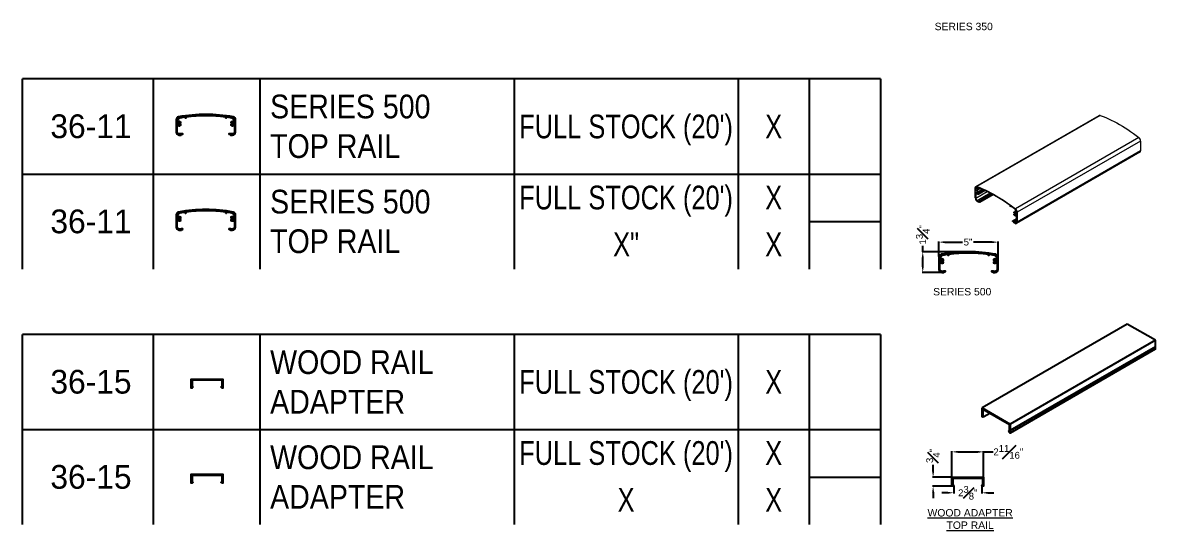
# Model space of a CAD drawing. Header units: inches. Extents: x -333 to 1223, y -450 to 45.
# Drawn here: x 85.8 to 181.2, y -180.9 to -138.2 of the extents above; entities that cross this region are included whole.
import ezdxf
from ezdxf.enums import TextEntityAlignment as Align

# ---------------------------------------------------------------- set-up
doc = ezdxf.new("R2010")
doc.units = ezdxf.units.IN
doc.header["$MEASUREMENT"] = 0
doc.layers.get('Defpoints').update_dxf_attribs({"color": 85})
for name, color, linetype in [('Detail', 251, 'Continuous'), ('Dims', 1, 'Continuous'), ('Lite', 9, 'Continuous'), ('NOTES', 7, 'Continuous'), ('PL', 252, 'Continuous')]:
    doc.layers.add(name, color=color, linetype=linetype)
doc.styles.add('Schedule', font='GOTHIC.TTF', dxfattribs={"width": 0.9})
doc.styles.add('SM0', font='arial.ttf', dxfattribs={"height": 0.575})
doc.styles.get("Standard").update_dxf_attribs({"font": 'arial.ttf'})
doc.styles.add('style-sm', font='arial.ttf', dxfattribs={"height": 0.25})
doc.dimstyles.new('Arch-sm', dxfattribs={"dimtxt": 0.25, "dimasz": 0.25, "dimexe": 0.0625, "dimexo": 0.0625, "dimgap": 0.125, "dimtad": 0, "dimdec": 4, "dimzin": 0, "dimdsep": 46, "dimlunit": 4, "dimtxsty": 'style-sm', "dimcen": 0.09, "dimclrd": 256, "dimclre": 256, "dimclrt": 7, "dimadec": 1, "dimazin": 1, "dimtfac": 1, "dimtdec": 4, "dimtofl": 0, "dimtmove": 0, "dimatfit": 3, "dimfxl": 0.18, "dimfrac": 1, "dimtolj": 1, "dimtzin": 0, "dimlwd": -1, "dimlwe": -1, "dimarcsym": 0})

# ---------------------------------------------------------------- blocks, each defined once
blk = doc.blocks.new('*D39')
at = {"layer": 'Defpoints', "color": 0, "transparency": 16777216}
for p in [(164.049, -174.333), (164.049, -176.473), (166.726, -176.473)]:
    blk.add_point(p, dxfattribs=at)
at = {"layer": 'Dims', "transparency": 16777216}
for p, q in [((164.049, -176.411), (164.049, -174.271)), ((164.549, -174.333), (166.226, -174.333)), ((166.726, -176.411), (166.726, -174.271)), ((166.726, -174.333), (167.514, -174.333))]:
    blk.add_line(p, q, dxfattribs=at)
for points in [[(164.549, -174.25), (164.549, -174.417), (164.049, -174.333)], [(166.226, -174.25), (166.226, -174.417), (166.726, -174.333)]]:
    blk.add_solid(points, dxfattribs=at)
at = {"layer": 'Dims', "color": 7, "transparency": 16777216, "insert": (168.803, -174.333), "char_height": 0.575, "attachment_point": 5, "style": 'SM0'}
blk.add_mtext('\\A1;2{\\H1.000000x;\\S11#16;}"', dxfattribs=at)
blk = doc.blocks.new('*D40')
at = {"layer": 'Defpoints', "color": 0, "transparency": 16777216}
for p in [(164.2, -177.143), (166.575, -177.143), (166.575, -177.781)]:
    blk.add_point(p, dxfattribs=at)
at = {"layer": 'Dims', "transparency": 16777216}
for p, q in [((164.2, -177.206), (164.2, -177.844)), ((166.575, -177.206), (166.575, -177.844)), ((163.7, -177.781), (163.2, -177.781)), ((167.075, -177.781), (167.575, -177.781))]:
    blk.add_line(p, q, dxfattribs=at)
for points in [[(163.7, -177.698), (163.7, -177.864), (164.2, -177.781)], [(167.075, -177.698), (167.075, -177.864), (166.575, -177.781)]]:
    blk.add_solid(points, dxfattribs=at)
at = {"layer": 'Dims', "color": 7, "transparency": 16777216, "insert": (165.388, -177.781), "char_height": 0.575, "attachment_point": 5, "style": 'SM0'}
blk.add_mtext('\\A1;2{\\H1.000000x;\\S3#8;}"', dxfattribs=at)
blk = doc.blocks.new('*D41')
at = {"layer": 'Defpoints', "color": 0, "transparency": 16777216}
for p in [(162.468, -176.473), (164.049, -176.473), (164.049, -177.231)]:
    blk.add_point(p, dxfattribs=at)
at = {"layer": 'Dims', "transparency": 16777216}
for p, q in [((162.468, -175.973), (162.468, -175.434)), ((163.987, -176.473), (162.406, -176.473)), ((163.987, -177.231), (162.406, -177.231)), ((162.468, -177.731), (162.468, -178.231))]:
    blk.add_line(p, q, dxfattribs=at)
for points in [[(162.385, -175.973), (162.552, -175.973), (162.468, -176.473)], [(162.385, -177.731), (162.552, -177.731), (162.468, -177.231)]]:
    blk.add_solid(points, dxfattribs=at)
at = {"layer": 'Dims', "color": 7, "transparency": 16777216, "insert": (162.468, -174.683), "char_height": 0.575, "attachment_point": 5, "rotation": 90, "style": 'SM0'}
blk.add_mtext('\\A1;{\\H1.000000x;\\S3#4;}"', dxfattribs=at)
blk = doc.blocks.new('*D117')
at = {"layer": 'Defpoints', "color": 0, "transparency": 16777216}
for p in [(167.95, -156.664), (162.95, -157.938), (167.95, -157.938)]:
    blk.add_point(p, dxfattribs=at)
at = {"layer": 'Dims', "transparency": 16777216}
for p, q in [((162.95, -157.875), (162.95, -156.602)), ((163.45, -156.664), (164.954, -156.664)), ((167.45, -156.664), (165.864, -156.664)), ((167.95, -157.875), (167.95, -156.602))]:
    blk.add_line(p, q, dxfattribs=at)
for points in [[(163.45, -156.581), (163.45, -156.748), (162.95, -156.664)], [(167.45, -156.581), (167.45, -156.748), (167.95, -156.664)]]:
    blk.add_solid(points, dxfattribs=at)
at = {"layer": 'Dims', "color": 7, "transparency": 16777216, "insert": (165.409, -156.664), "char_height": 0.575, "attachment_point": 5, "style": 'SM0'}
blk.add_mtext('\\A1;5"', dxfattribs=at)
blk = doc.blocks.new('*D118')
at = {"layer": 'Defpoints', "color": 0, "transparency": 16777216}
for p in [(165.45, -157.482), (161.595, -159.217), (163.2, -159.217)]:
    blk.add_point(p, dxfattribs=at)
at = {"layer": 'Dims', "transparency": 16777216}
for p, q in [((161.595, -157.482), (161.595, -156.982)), ((165.388, -157.482), (161.533, -157.482)), ((161.595, -158.717), (161.595, -157.982)), ((163.138, -159.217), (161.533, -159.217))]:
    blk.add_line(p, q, dxfattribs=at)
for points in [[(161.512, -157.982), (161.678, -157.982), (161.595, -157.482)], [(161.512, -158.717), (161.678, -158.717), (161.595, -159.217)]]:
    blk.add_solid(points, dxfattribs=at)
at = {"layer": 'Dims', "color": 7, "transparency": 16777216, "insert": (161.595, -156.051), "char_height": 0.575, "attachment_point": 5, "rotation": 90, "style": 'SM0'}
blk.add_mtext('\\A1;1{\\H1.000000x;\\S3#4;}"', dxfattribs=at)
blk = doc.blocks.new('S500TR')
at = {"layer": 'Detail', "linetype": 'Continuous', "lineweight": 0}
for p, q in [((-1.706, 0.768), (8.665, 6.755)), ((8.77, 6.765), (-1.623, 0.765)), ((12.016, 4.891), (1.623, -1.109)), ((12.16, 4.606), (1.768, -1.393)), ((12.16, 4.607), (12.16, 3.767)), ((12.107, 3.655), (1.715, -2.345)), ((12.16, 3.767), (1.768, -2.233)), ((-1.768, -0.192), (-1.768, 0.648)), ((-1.696, 0.622), (-1.707, 0.616)), ((-1.707, 0.616), (-1.707, 0.436)), ((-1.404, 0.611), (-1.707, 0.436)), ((-0.749, 0.326), (-1.707, -0.227)), ((-1.696, 0.262), (-1.707, 0.256)), ((-1.707, 0.256), (-1.707, -0.227)), ((-1.645, 0.592), (-1.696, 0.622)), ((-1.378, 0.601), (-1.696, 0.418)), ((-1.696, 0.418), (-1.694, 0.416)), ((-1.694, 0.261), (-1.696, 0.262)), ((-1.375, 0.6), (-1.694, 0.416)), ((-1.669, 0.429), (-1.374, 0.599)), ((-1.524, 0.657), (-1.638, 0.592)), ((-1.624, 0.694), (-1.635, 0.688)), ((-1.635, 0.688), (-1.635, 0.598)), ((-1.529, 0.659), (-1.635, 0.598)), ((-0.5, 0.202), (-1.591, -0.428)), ((-1.054, 0.466), (-1.534, 0.189)), ((-1.236, 0.482), (-1.494, 0.333)), ((-1.195, 0.453), (-1.492, 0.281)), ((-0.957, 0.422), (-1.492, 0.113)), ((-1.478, -0.474), (-0.398, 0.149)), ((-0.395, 0.148), (-1.473, -0.475)), ((-0.306, 0.1), (-1.388, -0.524)), ((-0.262, 0.076), (-1.375, -0.566)), ((-1.237, 0.49), (-1.237, 0.53)), ((-1.187, 0.449), (-1.227, 0.471)), ((-1.108, 0.489), (-1.18, 0.448)), ((-1.166, 0.514), (-1.177, 0.508)), ((-1.177, 0.508), (-1.177, 0.455)), ((-1.113, 0.491), (-1.177, 0.455)), ((-1.591, -0.428), (-1.487, -0.488)), ((-1.47, -0.568), (-1.591, -0.498)), ((-1.48, -0.484), (-1.487, -0.488)), ((-1.48, -0.484), (-1.48, -0.479)), ((-1.473, -0.475), (-1.388, -0.524)), ((-1.452, -0.528), (-1.468, -0.537)), ((-1.468, -0.537), (-1.461, -0.555)), ((-1.422, -0.545), (-1.463, -0.569)), ((-1.433, -0.539), (-1.461, -0.555)), ((-1.388, -0.565), (-1.459, -0.524)), ((1.177, -0.904), (1.177, -0.851)), ((1.227, -0.945), (1.187, -0.922)), ((1.282, -0.918), (1.234, -0.946)), ((1.248, -0.893), (1.237, -0.899)), ((1.237, -0.899), (1.237, -0.939)), ((1.278, -0.915), (1.237, -0.939)), ((1.492, -1.392), (1.643, -1.305)), ((1.492, -1.56), (1.605, -1.495)), ((1.643, -1.305), (1.494, -1.391)), ((1.629, -1.528), (1.534, -1.583)), ((1.632, -1.225), (1.635, -1.223)), ((1.632, -1.241), (1.635, -1.24)), ((1.635, -1.225), (1.635, -1.2)), ((1.635, -1.241), (1.635, -1.233)), ((1.635, -1.289), (1.635, -1.249)), ((1.696, -1.337), (1.645, -1.308)), ((1.697, -1.692), (1.669, -1.708)), ((1.707, -1.524), (1.687, -1.535)), ((1.691, -1.69), (1.687, -1.692)), ((1.707, -1.54), (1.707, -1.355)), ((1.707, -2.198), (1.707, -1.71)), ((1.768, -1.393), (1.768, -2.233)), ((1.375, -2.125), (1.707, -1.934)), ((1.707, -1.942), (1.388, -2.126)), ((1.388, -2.126), (1.473, -2.176)), ((1.459, -2.208), (1.388, -2.167)), ((1.461, -2.242), (1.468, -2.232)), ((1.591, -2.335), (1.47, -2.265)), ((1.707, -2.041), (1.473, -2.176)), ((1.707, -2.057), (1.48, -2.188)), ((1.707, -2.062), (1.48, -2.193)), ((1.48, -2.188), (1.48, -2.193)), ((1.707, -2.078), (1.487, -2.205)), ((1.487, -2.205), (1.591, -2.265)), ((1.707, -2.198), (1.591, -2.265))]:
    blk.add_line(p, q, dxfattribs=at)
at = {"layer": 'Detail', "linetype": 'Continuous', "lineweight": 0, "flags": 128}
for points in [[(8.665, 6.755), (8.687, 6.768), (8.712, 6.774), (8.74, 6.773), (8.769, 6.765)], [(8.769, 6.765), (8.999, 6.678), (9.23, 6.583), (9.461, 6.481), (9.694, 6.372), (9.926, 6.255), (10.159, 6.131), (10.392, 6), (10.625, 5.862), (10.858, 5.717), (11.091, 5.565), (11.323, 5.406), (11.555, 5.241), (11.786, 5.069), (12.015, 4.891)], [(-1.768, 0.648), (-1.765, 0.682), (-1.757, 0.711), (-1.744, 0.736), (-1.727, 0.756), (-1.706, 0.768), (-1.68, 0.774), (-1.653, 0.773), (-1.623, 0.765)], [(-1.685, 0.416), (-1.667, 0.43), (-1.646, 0.437), (-1.621, 0.436), (-1.595, 0.428), (-1.567, 0.413), (-1.541, 0.391), (-1.516, 0.364), (-1.494, 0.333)], [(-1.494, 0.113), (-1.516, 0.107), (-1.541, 0.109), (-1.567, 0.118), (-1.595, 0.134), (-1.621, 0.157), (-1.646, 0.185), (-1.667, 0.216), (-1.685, 0.25)], [(-1.534, 0.304), (-1.551, 0.327), (-1.571, 0.345), (-1.592, 0.356), (-1.611, 0.359), (-1.627, 0.354), (-1.639, 0.341), (-1.645, 0.322), (-1.645, 0.299), (-1.639, 0.272), (-1.627, 0.246), (-1.611, 0.222), (-1.592, 0.203), (-1.571, 0.191), (-1.551, 0.186), (-1.534, 0.189)], [(-1.623, 0.765), (-1.393, 0.678), (-1.163, 0.583), (-0.931, 0.481), (-0.699, 0.372), (-0.466, 0.255), (-0.233, 0.131), (0, 0), (0.233, -0.138), (0.466, -0.283), (0.699, -0.435), (0.931, -0.594), (1.163, -0.759), (1.393, -0.931), (1.623, -1.109)], [(-1.494, 0.333), (-1.486, 0.318), (-1.484, 0.303), (-1.485, 0.29), (-1.491, 0.282), (-1.501, 0.279), (-1.512, 0.283), (-1.524, 0.291), (-1.534, 0.304)], [(-1.534, 0.189), (-1.524, 0.19), (-1.512, 0.185), (-1.501, 0.175), (-1.491, 0.161), (-1.485, 0.146), (-1.484, 0.131), (-1.486, 0.12), (-1.494, 0.113)], [(-1.388, -0.524), (-1.381, -0.53), (-1.375, -0.537), (-1.371, -0.546), (-1.37, -0.555), (-1.371, -0.562), (-1.375, -0.566), (-1.381, -0.567), (-1.388, -0.565)], [(1.534, -1.467), (1.524, -1.468), (1.512, -1.463), (1.501, -1.453), (1.491, -1.44), (1.485, -1.424), (1.484, -1.41), (1.486, -1.398), (1.494, -1.391)], [(1.494, -1.612), (1.486, -1.597), (1.484, -1.582), (1.485, -1.569), (1.491, -1.561), (1.501, -1.558), (1.512, -1.561), (1.524, -1.57), (1.534, -1.583)], [(1.494, -1.391), (1.516, -1.386), (1.542, -1.388), (1.569, -1.398), (1.597, -1.415), (1.624, -1.438), (1.649, -1.467), (1.67, -1.5), (1.687, -1.535)], [(1.687, -1.692), (1.67, -1.707), (1.649, -1.715), (1.624, -1.715), (1.597, -1.708), (1.569, -1.692), (1.542, -1.671), (1.516, -1.643), (1.494, -1.612)], [(1.534, -1.583), (1.551, -1.606), (1.571, -1.623), (1.592, -1.634), (1.611, -1.638), (1.627, -1.633), (1.639, -1.62), (1.645, -1.601), (1.645, -1.577), (1.639, -1.551), (1.627, -1.525), (1.611, -1.501), (1.592, -1.482), (1.571, -1.469), (1.551, -1.464), (1.534, -1.467)], [(1.687, -1.535), (1.69, -1.539), (1.693, -1.543), (1.696, -1.546), (1.699, -1.547), (1.702, -1.547), (1.705, -1.546), (1.706, -1.543), (1.707, -1.54)], [(1.707, -1.71), (1.706, -1.706), (1.705, -1.701), (1.702, -1.697), (1.699, -1.694), (1.696, -1.691), (1.693, -1.69), (1.69, -1.69), (1.687, -1.692)], [(1.388, -2.167), (1.381, -2.162), (1.375, -2.154), (1.371, -2.145), (1.37, -2.137), (1.371, -2.13), (1.375, -2.125), (1.381, -2.124), (1.388, -2.126)]]:
    blk.add_lwpolyline(points, dxfattribs=at)
at = {"layer": 'Detail', "linetype": 'Continuous', "lineweight": 0}
for centre, radius, start, end in [((11.769, 4.587), 0.391, 2.9131, 51.02722), ((12.052, 3.749), 0.109, 299.99462, 9.21404), ((-1.7, 0.617), 0.00655, 50.79672, 189.21404), ((-1.684, 0.437), 0.0231, 182.60548, 237.39452), ((-1.7, 0.257), 0.00655, 50.79672, 189.21404), ((-1.689, 0.421), 0.00679, 231.66961, 312.3275), ((-1.706, 0.242), 0.0227, 22.58691, 57.52129), ((-1.641, 0.597), 0.00655, 230.79672, 9.21404), ((-1.629, 0.689), 0.00633, 67.3475, 190.86431), ((-4.724, -7.86), 9.099, 67.54863, 70.09225), ((-1.26, 0.529), 0.0224, 2.0679, 62.61505), ((-1.214, 0.491), 0.0231, 182.60548, 237.39452), ((-1.183, 0.454), 0.00655, 230.79672, 9.21404), ((-1.17, 0.509), 0.00637, 62.49298, 190.58368), ((-5.858, -10.307), 11.795, 53.44017, 66.56521), ((-1.384, -0.175), 0.384, 182.60548, 237.39452), ((-1.455, -0.216), 0.252, 182.60548, 237.39452), ((-1.485, -0.484), 0.00437, 230.79672, 9.21404), ((-1.476, -0.478), 0.00437, 50.79672, 189.21404), ((-1.462, -0.531), 0.00807, 62.92352, 226.87513), ((-1.466, -0.561), 0.00807, 242.92352, 46.87513), ((1.153, -0.852), 0.0234, 2.86607, 52.76127), ((1.2, -0.903), 0.0231, 182.60548, 237.39452), ((1.231, -0.94), 0.00655, 230.79672, 9.21404), ((1.244, -0.898), 0.00685, 39.22411, 186.80124), ((-7.549, -12.754), 14.768, 51.58691, 53.42865), ((1.377, -1.413), 0.391, 2.9131, 51.02722), ((1.611, -1.201), 0.0235, 2.91415, 50.97238), ((1.635, -1.229), 0.00408, 90.00433, 269.99567), ((1.635, -1.245), 0.00408, 90.00433, 269.99567), ((1.658, -1.288), 0.0231, 182.60548, 237.39452), ((1.684, -1.356), 0.0231, 2.60548, 57.39452), ((1.449, -2.225), 0.0198, 341.22156, 61.18981), ((1.48, -2.248), 0.0198, 161.22156, 241.18981), ((1.465, -2.189), 0.0154, 2.60548, 57.39452), ((1.496, -2.192), 0.0154, 182.60548, 237.39452), ((1.636, -2.209), 0.0716, 230.79672, 9.21404), ((1.66, -2.251), 0.109, 230.79672, 9.21404)]:
    blk.add_arc(centre, radius, start, end, dxfattribs=at)
blk = doc.blocks.new('WOOD RAIL ADAPTER')
at = {"layer": 'Detail', "linetype": 'Continuous', "extrusion": (8.32667e-17, 0.816497, 0.57735)}
for p, q in [((11.04, 7.74), (-1.183, 0.683)), ((13.406, 6.374), (11.04, 7.74)), ((13.406, 6.374), (1.183, -0.683)), ((13.406, 5.83), (1.183, -1.227)), ((13.406, 5.799), (1.183, -1.258)), ((13.406, 5.799), (13.393, 5.822)), ((13.406, 5.83), (13.406, 6.374)), ((13.406, 5.619), (13.406, 5.799)), ((13.403, 5.613), (1.18, -1.444)), ((-1.183, 0.683), (1.183, -0.683)), ((-1.183, 0.139), (-1.183, 0.683)), ((-1.17, 0.116), (-1.183, 0.139)), ((-1.183, 0.108), (-1.17, 0.116)), ((-1.183, -0.072), (-1.183, 0.108)), ((-1.128, 0.549), (-1.128, 0.01)), ((1.128, -0.753), (-1.128, 0.549)), ((-0.538, 0.209), (-1.052, -0.088)), ((-1.125, -0.116), (-1.174, -0.088)), ((-1.133, -0.063), (-1.117, -0.105)), ((-1.067, -0.086), (-1.126, -0.052)), ((-1.119, -0.005), (-1.067, -0.035)), ((-1.066, -0.087), (-1.118, -0.117)), ((-1.045, -0.073), (-1.045, -0.073)), ((1.128, -1.292), (1.128, -0.753)), ((1.183, -0.683), (1.183, -1.227)), ((1.045, -1.28), (1.045, -1.28)), ((1.128, -1.222), (1.052, -1.266)), ((1.067, -1.267), (1.119, -1.297)), ((1.126, -1.352), (1.067, -1.318)), ((1.117, -1.395), (1.133, -1.372)), ((1.174, -1.443), (1.125, -1.415)), ((1.183, -1.227), (1.17, -1.235)), ((1.17, -1.235), (1.183, -1.258)), ((1.183, -1.258), (1.183, -1.438))]:
    blk.add_line(p, q, dxfattribs=at)
at = {"layer": 'Detail', "linetype": 'Continuous', "extrusion": (5.08496e-16, 2.29482e-16, -1)}
for centre, major_axis, start_param, end_param in [((13.397, 5.624), (0.0063, -0.0108), 5.497787, 6.283185), ((1.174, -1.433), (-0.0063, 0.0108), 2.356194, 3.926991)]:
    blk.add_ellipse(centre, major_axis=major_axis, ratio=0.57735, start_param=start_param, end_param=end_param, dxfattribs=at)
at = {"layer": 'Detail', "linetype": 'Continuous', "extrusion": (5.12215e-16, 1.6753e-16, -1)}
blk.add_ellipse((-1.119, 0.005), major_axis=(-0.0062, 0.0108), ratio=0.57735, start_param=3.926991, end_param=5.497787, dxfattribs=at)
at = {"layer": 'Detail', "linetype": 'Continuous', "extrusion": (4.43822e-16, 6.39446e-17, -1)}
blk.add_ellipse((-1.174, -0.077), major_axis=(-0.0062, 0.0108), ratio=0.57735, start_param=3.926991, end_param=5.497787, dxfattribs=at)
at = {"layer": 'Detail', "linetype": 'Continuous', "extrusion": (3.77155e-16, 3.45948e-16, -1)}
blk.add_ellipse((-1.126, -0.062), major_axis=(-0.0063, 0.0108), ratio=0.57735, start_param=-1.308997, end_param=0.785398, dxfattribs=at)
at = {"layer": 'Detail', "linetype": 'Continuous', "extrusion": (6.28681e-16, 2.98871e-16, -1)}
blk.add_ellipse((-1.125, -0.106), major_axis=(-0.0063, 0.0108), ratio=0.57735, start_param=1.832596, end_param=3.926991, dxfattribs=at)
at = {"layer": 'Detail', "linetype": 'Continuous', "extrusion": (4.60422e-16, 2.01726e-16, -1)}
for centre, start_param, end_param in [((-1.067, -0.06), 0.785398, 2.356194), ((1.067, -1.293), 3.926991, 5.497787)]:
    blk.add_ellipse(centre, major_axis=(-0.0156, 0.027), ratio=0.57735, start_param=start_param, end_param=end_param, dxfattribs=at)
at = {"layer": 'Detail', "linetype": 'Continuous', "extrusion": (4.88178e-16, 1.53652e-16, -1)}
blk.add_ellipse((-1.067, -0.061), major_axis=(-0.0156, 0.027), ratio=0.57735, start_param=2.356194, end_param=3.926991, dxfattribs=at)
at = {"layer": 'Detail', "linetype": 'Continuous', "extrusion": (4.40104e-16, 1.25896e-16, -1)}
blk.add_ellipse((1.067, -1.293), major_axis=(-0.0156, 0.027), ratio=0.57735, start_param=-0.785398, end_param=0.785398, dxfattribs=at)
at = {"layer": 'Detail', "linetype": 'Continuous', "extrusion": (4.64141e-16, 1.39774e-16, -1)}
blk.add_ellipse((1.125, -1.405), major_axis=(-0.0063, 0.0108), ratio=0.57735, start_param=3.926991, end_param=6.021386, dxfattribs=at)
at = {"layer": 'Detail', "linetype": 'Continuous', "extrusion": (3.328e-16, 2.56241e-16, -1)}
blk.add_ellipse((1.119, -1.287), major_axis=(-0.0062, 0.0108), ratio=0.57735, start_param=2.356194, end_param=3.926991, dxfattribs=at)
at = {"layer": 'Detail', "linetype": 'Continuous', "extrusion": (6.04644e-16, 2.84993e-16, -1)}
blk.add_ellipse((1.126, -1.362), major_axis=(-0.0063, 0.0108), ratio=0.57735, start_param=0.785398, end_param=2.879793, dxfattribs=at)
blk = doc.blocks.new('36-11-BLOCK-1')
for p, q in [((72.27, 0), (0, 0)), ((0, -8.015), (0, 0)), ((10.993, 0), (10.993, -8.015)), ((19.993, 0), (19.993, -8.015)), ((41.402, 0), (41.402, -8.015)), ((60.27, 0), (60.27, -8.015)), ((66.27, 0), (66.27, -8.015)), ((72.27, 0), (72.27, -8.015))]:
    blk.add_line(p, q)
blk.add_lwpolyline([(13.123, -3.358), (13.123, -3.348, 1), (13.123, -3.338), (13.123, -3.333), (13.123, -3.307, -0.361164), (13.135, -3.293, -0.010763), (13.668, -3.205, -0.456262), (13.685, -3.22), (13.685, -3.269, 0.414214), (13.7, -3.284), (13.756, -3.284, 0.414214), (13.771, -3.269), (13.771, -3.204, -0.376045), (13.784, -3.189, -0.066121), (17.086, -3.189, -0.376045), (17.099, -3.204), (17.099, -3.269, 0.414214), (17.114, -3.284), (17.17, -3.284, 0.414214), (17.185, -3.269), (17.185, -3.22, -0.456262), (17.202, -3.205, -0.010763), (17.735, -3.293, -0.361164), (17.747, -3.307), (17.747, -3.417, 0.414214), (17.762, -3.432), (17.834, -3.432, -0.414214), (17.849, -3.447), (17.849, -3.667, -0.414214), (17.834, -3.682), (17.83, -3.682, -0.248677), (17.818, -3.675, 0.454168), (17.547, -3.642, 0.510379), (17.554, -3.711, 0.324171), (17.605, -3.706, -2.237868), (17.605, -3.848, 0.324171), (17.554, -3.843), (17.554, -3.843, 0.510379), (17.547, -3.912, 0.454168), (17.818, -3.879, -0.248677), (17.83, -3.872), (17.834, -3.872, -0.414214), (17.849, -3.887), (17.849, -4.479, -0.414214), (17.685, -4.643), (17.538, -4.643, -0.414214), (17.528, -4.633), (17.528, -4.627, 0.414214), (17.518, -4.617), (17.397, -4.617, 0.414214), (17.372, -4.642), (17.372, -4.642, 0.414214), (17.397, -4.667), (17.498, -4.667, -0.57735), (17.511, -4.69), (17.501, -4.707, 0.57735), (17.514, -4.729), (17.685, -4.729, 0.414214), (17.935, -4.479), (17.935, -3.45, 0.361621), (17.73, -3.204, 0.091673), (13.139, -3.204, 0.361621), (12.935, -3.45), (12.935, -4.479, 0.414214), (13.185, -4.729), (13.356, -4.729, 0.57735), (13.369, -4.707), (13.359, -4.69, -0.57735), (13.372, -4.667), (13.472, -4.667, 0.414214), (13.497, -4.642, 0.414214), (13.472, -4.617), (13.351, -4.617, 0.414214), (13.341, -4.627), (13.341, -4.633, -0.414214), (13.331, -4.643), (13.185, -4.643, -0.414214), (13.021, -4.479), (13.021, -3.881, -0.752735), (13.049, -3.873, 0.464847), (13.323, -3.912, 0.510379), (13.315, -3.843, 0.324171), (13.265, -3.848, -2.237868), (13.265, -3.706, 0.324171), (13.315, -3.711), (13.315, -3.711, 0.510379), (13.323, -3.642, 0.464847), (13.049, -3.681, -0.752735), (13.021, -3.673), (13.021, -3.447, -0.414214), (13.036, -3.432), (13.108, -3.432, 0.414214), (13.123, -3.417), (13.123, -3.373), (13.123, -3.368, 1)], format="xyb", close=True)
at = {"layer": 'NOTES', "style": 'Schedule'}
blk.add_text('36-11', height=2, dxfattribs=at).set_placement((5.755, -3.99), align=Align.MIDDLE_CENTER)
at = {"layer": 'NOTES', "insert": (20.847, -4.007), "char_height": 2, "width": 16.94967, "attachment_point": 4, "style": 'Schedule'}
blk.add_mtext('SERIES 500 TOP RAIL', dxfattribs=at)
at = {"layer": 'NOTES', "style": 'Schedule', "width": 0.8}
for tag, p in [('LEN', (50.836, -4.007)), ('QTY', (63.27, -4.007))]:
    blk.add_attdef(tag, text='', height=2, dxfattribs=at).set_placement(p, align=Align.MIDDLE_CENTER)
blk = doc.blocks.new('36-11-BLOCK-2')
for p, q in [((10.993, 0), (10.993, -8.015)), ((19.993, 0), (19.993, -8.015)), ((41.402, 0), (41.402, -8.015)), ((60.27, 0), (60.27, -8.015)), ((66.27, 0), (66.27, -8.015)), ((66.27, -4.007), (72.27, -4.007))]:
    blk.add_line(p, q)
blk.add_lwpolyline([(0, -8.015), (0, 0), (72.27, 0), (72.27, -8.015)])
blk.add_lwpolyline([(13.123, -3.358), (13.123, -3.348, 1), (13.123, -3.338), (13.123, -3.333), (13.123, -3.307, -0.361164), (13.135, -3.293, -0.010763), (13.668, -3.205, -0.456262), (13.685, -3.22), (13.685, -3.269, 0.414214), (13.7, -3.284), (13.756, -3.284, 0.414214), (13.771, -3.269), (13.771, -3.204, -0.376045), (13.784, -3.189, -0.066121), (17.086, -3.189, -0.376045), (17.099, -3.204), (17.099, -3.269, 0.414214), (17.114, -3.284), (17.17, -3.284, 0.414214), (17.185, -3.269), (17.185, -3.22, -0.456262), (17.202, -3.205, -0.010763), (17.735, -3.293, -0.361164), (17.747, -3.307), (17.747, -3.417, 0.414214), (17.762, -3.432), (17.834, -3.432, -0.414214), (17.849, -3.447), (17.849, -3.667, -0.414214), (17.834, -3.682), (17.83, -3.682, -0.248677), (17.818, -3.675, 0.454168), (17.547, -3.642, 0.510379), (17.554, -3.711, 0.324171), (17.605, -3.706, -2.237868), (17.605, -3.848, 0.324171), (17.554, -3.843), (17.554, -3.843, 0.510379), (17.547, -3.912, 0.454168), (17.818, -3.879, -0.248677), (17.83, -3.872), (17.834, -3.872, -0.414214), (17.849, -3.887), (17.849, -4.479, -0.414214), (17.685, -4.643), (17.538, -4.643, -0.414214), (17.528, -4.633), (17.528, -4.627, 0.414214), (17.518, -4.617), (17.397, -4.617, 0.414214), (17.372, -4.642), (17.372, -4.642, 0.414214), (17.397, -4.667), (17.498, -4.667, -0.57735), (17.511, -4.69), (17.501, -4.707, 0.57735), (17.514, -4.729), (17.685, -4.729, 0.414214), (17.935, -4.479), (17.935, -3.45, 0.361621), (17.73, -3.204, 0.091673), (13.139, -3.204, 0.361621), (12.935, -3.45), (12.935, -4.479, 0.414214), (13.185, -4.729), (13.356, -4.729, 0.57735), (13.369, -4.707), (13.359, -4.69, -0.57735), (13.372, -4.667), (13.472, -4.667, 0.414214), (13.497, -4.642, 0.414214), (13.472, -4.617), (13.351, -4.617, 0.414214), (13.341, -4.627), (13.341, -4.633, -0.414214), (13.331, -4.643), (13.185, -4.643, -0.414214), (13.021, -4.479), (13.021, -3.881, -0.752735), (13.049, -3.873, 0.464847), (13.323, -3.912, 0.510379), (13.315, -3.843, 0.324171), (13.265, -3.848, -2.237868), (13.265, -3.706, 0.324171), (13.315, -3.711), (13.315, -3.711, 0.510379), (13.323, -3.642, 0.464847), (13.049, -3.681, -0.752735), (13.021, -3.673), (13.021, -3.447, -0.414214), (13.036, -3.432), (13.108, -3.432, 0.414214), (13.123, -3.417), (13.123, -3.373), (13.123, -3.368, 1)], format="xyb", close=True)
at = {"layer": 'NOTES', "style": 'Schedule'}
blk.add_text('36-11', height=2, dxfattribs=at).set_placement((5.755, -3.99), align=Align.MIDDLE_CENTER)
at = {"layer": 'NOTES', "insert": (20.847, -4.007), "char_height": 2, "width": 16.94967, "attachment_point": 4, "style": 'Schedule'}
blk.add_mtext('SERIES 500 TOP RAIL', dxfattribs=at)
at = {"layer": 'NOTES', "style": 'Schedule', "width": 0.8}
for tag, p in [('QTY', (63.27, -1.98)), ('LEN', (50.836, -1.98)), ('LEN2', (50.836, -5.925)), ('QTY2', (63.27, -5.925))]:
    blk.add_attdef(tag, text='', height=2, dxfattribs=at).set_placement(p, align=Align.MIDDLE_CENTER)
blk = doc.blocks.new('36-15-BLOCK-1')
for p, q in [((72.27, 0), (0, 0)), ((0, -8.015), (0, 0)), ((10.993, 0), (10.993, -8.015)), ((19.993, 0), (19.993, -8.015)), ((41.402, 0), (41.402, -8.015)), ((60.27, 0), (60.27, -8.015)), ((66.27, 0), (66.27, -8.015)), ((72.27, 0), (72.27, -8.015))]:
    blk.add_line(p, q)
blk.add_lwpolyline([(16.746, -4.467, -1), (16.746, -4.417), (16.796, -4.417), (16.796, -3.862), (14.27, -3.862), (14.27, -4.417), (14.32, -4.417, -1), (14.32, -4.467), (14.258, -4.467, 0.57735), (14.246, -4.487), (14.27, -4.53), (14.194, -4.53), (14.194, -4.313), (14.204, -4.304), (14.194, -4.294), (14.194, -3.772), (16.872, -3.772), (16.872, -4.294), (16.863, -4.304), (16.872, -4.313), (16.872, -4.53), (16.796, -4.53), (16.82, -4.487, 0.57735), (16.808, -4.467)], format="xyb", close=True)
at = {"layer": 'NOTES', "style": 'Schedule'}
blk.add_text('36-15', height=2, dxfattribs=at).set_placement((5.755, -3.99), align=Align.MIDDLE_CENTER)
at = {"layer": 'NOTES', "insert": (20.847, -4.007), "char_height": 2, "width": 16.94967, "attachment_point": 4, "style": 'Schedule'}
blk.add_mtext('WOOD RAIL ADAPTER', dxfattribs=at)
at = {"layer": 'NOTES', "style": 'Schedule', "width": 0.8}
for tag, p in [('LEN', (50.836, -4.007)), ('QTY', (63.27, -4.007))]:
    blk.add_attdef(tag, text='', height=2, dxfattribs=at).set_placement(p, align=Align.MIDDLE_CENTER)
blk = doc.blocks.new('36-15-BLOCK-2')
for p, q in [((10.993, 0), (10.993, -8.015)), ((19.993, 0), (19.993, -8.015)), ((41.402, 0), (41.402, -8.015)), ((60.27, 0), (60.27, -8.015)), ((66.27, 0), (66.27, -8.015)), ((66.27, -4.007), (72.27, -4.007))]:
    blk.add_line(p, q)
blk.add_lwpolyline([(0, -8.015), (0, 0), (72.27, 0), (72.27, -8.015)])
blk.add_lwpolyline([(16.746, -4.467, -1), (16.746, -4.417), (16.796, -4.417), (16.796, -3.862), (14.27, -3.862), (14.27, -4.417), (14.32, -4.417, -1), (14.32, -4.467), (14.258, -4.467, 0.57735), (14.246, -4.487), (14.27, -4.53), (14.194, -4.53), (14.194, -4.313), (14.204, -4.304), (14.194, -4.294), (14.194, -3.772), (16.872, -3.772), (16.872, -4.294), (16.863, -4.304), (16.872, -4.313), (16.872, -4.53), (16.796, -4.53), (16.82, -4.487, 0.57735), (16.808, -4.467)], format="xyb", close=True)
at = {"layer": 'NOTES', "style": 'Schedule'}
blk.add_text('36-15', height=2, dxfattribs=at).set_placement((5.755, -3.99), align=Align.MIDDLE_CENTER)
at = {"layer": 'NOTES', "insert": (20.847, -4.007), "char_height": 2, "width": 16.94967, "attachment_point": 4, "style": 'Schedule'}
blk.add_mtext('WOOD RAIL ADAPTER', dxfattribs=at)
at = {"layer": 'NOTES', "style": 'Schedule', "width": 0.8}
for tag, p in [('QTY', (63.27, -1.98)), ('LEN', (50.836, -1.98)), ('LEN2', (50.836, -5.925)), ('QTY2', (63.27, -5.925))]:
    blk.add_attdef(tag, text='', height=2, dxfattribs=at).set_placement(p, align=Align.MIDDLE_CENTER)

msp = doc.modelspace()

# ---------------------------------------------------------------- linework, layer by layer
at = {"layer": 'Detail'}
for points in [[(163.13825, -157.8459), (163.13825, -157.8359, 1), (163.13825, -157.8259), (163.13825, -157.82079), (163.13825, -157.79505, -0.36116449), (163.1505, -157.7803, -0.01076338), (163.68314, -157.69274, -0.45626191), (163.70025, -157.7076), (163.70025, -157.7566, 0.41421356), (163.71525, -157.7716), (163.77125, -157.7716, 0.41421356), (163.78625, -157.7566), (163.78625, -157.69164, -0.37604489), (163.79927, -157.67677, -0.06612143), (167.10122, -157.67677, -0.37604489), (167.11425, -157.69164), (167.11425, -157.7566, 0.41421356), (167.12925, -157.7716), (167.18525, -157.7716, 0.41421356), (167.20025, -157.7566), (167.20025, -157.7076, -0.45626191), (167.21736, -157.69274, -0.01076338), (167.75, -157.7803, -0.36116449), (167.76225, -157.79505), (167.76225, -157.9046, 0.41421356), (167.77725, -157.9196), (167.84925, -157.9196, -0.41421356), (167.86425, -157.9346), (167.86425, -158.1546, -0.41421356), (167.84925, -158.1696), (167.84547, -158.1696, -0.24867684), (167.83306, -158.16302, 0.45416817), (167.5625, -158.12976, 0.51037946), (167.56969, -158.19904, 0.32417055), (167.61987, -158.19383, -2.23786797), (167.61987, -158.33537, 0.32417055), (167.56969, -158.33017), (167.56969, -158.33017, 0.51037946), (167.5625, -158.39944, 0.45416817), (167.83306, -158.36618, -0.24867684), (167.84547, -158.3596), (167.84925, -158.3596, -0.41421356), (167.86425, -158.3746), (167.86425, -158.9666, -0.41421356), (167.70025, -159.1306), (167.55375, -159.1306, -0.41421356), (167.54375, -159.1206), (167.54375, -159.1146, 0.41421356), (167.53375, -159.1046), (167.41275, -159.1046, 0.41421356), (167.38775, -159.1296), (167.38775, -159.1296, 0.41421356), (167.41275, -159.1546), (167.51308, -159.1546, -0.57735027), (167.52607, -159.1771), (167.51626, -159.1941, 0.57735027), (167.52925, -159.2166), (167.70025, -159.2166, 0.41421356), (167.95025, -158.9666), (167.95025, -157.93787, 0.36162149), (167.7457, -157.69203, 0.09167309), (163.15479, -157.69203, 0.36162149), (162.95025, -157.93787), (162.95025, -158.9666, 0.41421356), (163.20025, -159.2166), (163.37125, -159.2166, 0.57735027), (163.38424, -159.1941), (163.37442, -159.1771, -0.57735027), (163.38741, -159.1546), (163.48775, -159.1546, 0.41421356), (163.51275, -159.1296, 0.41421356), (163.48775, -159.1046), (163.36675, -159.1046, 0.41421356), (163.35675, -159.1146), (163.35675, -159.1206, -0.41421356), (163.34675, -159.1306), (163.20025, -159.1306, -0.41421356), (163.03625, -158.9666), (163.03625, -158.36881, -0.75273522), (163.06395, -158.36084, 0.46484726), (163.338, -158.39944, 0.51037946), (163.33081, -158.33017, 0.32417055), (163.28062, -158.33537, -2.23786797), (163.28062, -158.19383, 0.32417055), (163.33081, -158.19904), (163.33081, -158.19904, 0.51037946), (163.338, -158.12976, 0.46484726), (163.06395, -158.16837, -0.75273522), (163.03625, -158.16039), (163.03625, -157.9346, -0.41421356), (163.05125, -157.9196), (163.12325, -157.9196, 0.41421356), (163.13825, -157.9046), (163.13825, -157.86069), (163.13825, -157.8559, 1)], [(166.60035, -177.16846, -1), (166.60035, -177.11846), (166.65035, -177.11846), (166.65035, -176.56344), (164.12515, -176.56344), (164.12515, -177.11846), (164.17515, -177.11846, -1), (164.17515, -177.16846), (164.1128, -177.16846, 0.57735027), (164.10079, -177.18926), (164.12515, -177.23145), (164.04917, -177.23145), (164.04917, -177.01455), (164.05825, -177.00547), (164.04917, -176.99638), (164.04917, -176.47344), (166.72633, -176.47344), (166.72633, -176.99638), (166.71724, -177.00547), (166.72633, -177.01455), (166.72633, -177.23145), (166.65035, -177.23145), (166.67471, -177.18926, 0.57735027), (166.6627, -177.16846)]]:
    msp.add_lwpolyline(points, format="xyb", close=True, dxfattribs=at)

# ---------------------------------------------------------------- block references
at = {"layer": 'Lite'}
for name, p in [('S500TR', (167.78407, -152.75301)), ('WOOD RAIL ADAPTER', (167.78407, -171.30395))]:
    msp.add_blockref(name, p, dxfattribs=at)
at = {"layer": 'PL'}
ref = msp.add_blockref('36-11-BLOCK-1', (85.76612, -142.91251), dxfattribs=at)
ref.add_attrib('W', 'X', dxfattribs={"layer": 'NOTES', "height": 2, "style": 'Schedule', "width": 0.8}).set_placement((149.03606, -146.91978), align=Align.MIDDLE_CENTER)
ref.add_attrib('X', "FULL STOCK (20')", dxfattribs={"layer": 'NOTES', "height": 2, "style": 'Schedule', "width": 0.8}).set_placement((136.60224, -146.91978), align=Align.MIDDLE_CENTER)
ref = msp.add_blockref('36-11-BLOCK-2', (85.76612, -150.92705), dxfattribs=at)
ref.add_attrib('X', "FULL STOCK (20')", dxfattribs={"layer": 'NOTES', "height": 2, "style": 'Schedule', "width": 0.8}).set_placement((136.60224, -152.90665), align=Align.MIDDLE_CENTER)
ref.add_attrib('W', 'X', dxfattribs={"layer": 'NOTES', "height": 2, "style": 'Schedule', "width": 0.8}).set_placement((149.03606, -152.90665), align=Align.MIDDLE_CENTER)
ref.add_attrib('Z', 'X"', dxfattribs={"layer": 'NOTES', "height": 2, "style": 'Schedule', "width": 0.8}).set_placement((136.60224, -156.85164), align=Align.MIDDLE_CENTER)
ref.add_attrib('Y', 'X', dxfattribs={"layer": 'NOTES', "height": 2, "style": 'Schedule', "width": 0.8}).set_placement((149.03606, -156.85164), align=Align.MIDDLE_CENTER)
for name, p, values in [('36-15-BLOCK-1', (85.76612, -164.43517), {'LEN': "FULL STOCK (20')", 'QTY': 'X'}), ('36-15-BLOCK-2', (85.76612, -172.44972), {'LEN': "FULL STOCK (20')", 'QTY': 'X', 'LEN2': 'X', 'QTY2': 'X'})]:
    msp.add_blockref(name, p, dxfattribs=at).add_auto_attribs(values)

# ---------------------------------------------------------------- texts
at = {"layer": 'Dims', "lineweight": 0, "ltscale": 4, "char_height": 0.625, "width": 9.2876192, "attachment_point": 5}
for s, insert in [('SERIES 350', (165.04847, -138.5018)), ('SERIES 500', (164.9192, -160.84461)), ('{\\LWOOD ADAPTER\\PTOP RAIL}', (165.58771, -179.99086))]:
    msp.add_mtext(s, dxfattribs=dict(at, insert=insert))

# ---------------------------------------------------------------- dimensions: what is measured, and where the dimension line sits
at = {"layer": 'Dims'}
for base, p1, p2, picture, middle in [((161.59511, -159.2166), (165.45025, -157.4816), (163.20025, -159.2166), '*D118', (161.59511, -156.05104)), ((162.46849, -176.47344), (164.04917, -177.23145), (164.04917, -176.47344), '*D41', (162.46849, -174.68323))]:
    dim = msp.add_linear_dim(base=base, p1=p1, p2=p2, angle=90, dimstyle='Arch-sm', override={"dimtxt": 0.625, "dimasz": 0.5, "dimtxsty": 'SM0'}, dxfattribs=at)
    dim.commit()
    dim.dimension.update_dxf_attribs({"geometry": picture, "text_midpoint": middle, "dimtype": 160})
for base, p1, p2, picture, middle in [((167.95025, -156.66438), (162.95025, -157.93787), (167.95025, -157.93787), '*D117', (165.409, -156.66438)), ((164.04917, -174.33322), (166.72633, -176.47344), (164.04917, -176.47344), '*D39', (168.80334, -174.33322))]:
    dim = msp.add_linear_dim(base=base, p1=p1, p2=p2, dimstyle='Arch-sm', override={"dimtxt": 0.625, "dimasz": 0.5, "dimtxsty": 'SM0'}, dxfattribs=at)
    dim.commit()
    dim.dimension.update_dxf_attribs({"geometry": picture, "text_midpoint": middle, "dimtype": 160})
dim = msp.add_linear_dim(base=(166.57535, -177.78108), p1=(164.20015, -177.14346), p2=(166.57535, -177.14346), dimstyle='Arch-sm', override={"dimtxt": 0.625, "dimasz": 0.5, "dimtxsty": 'SM0'}, dxfattribs=at)
dim.commit()
dim.dimension.update_dxf_attribs({"geometry": '*D40', "text_midpoint": (165.38775, -177.78108)})

doc.saveas('drawing.dxf')
